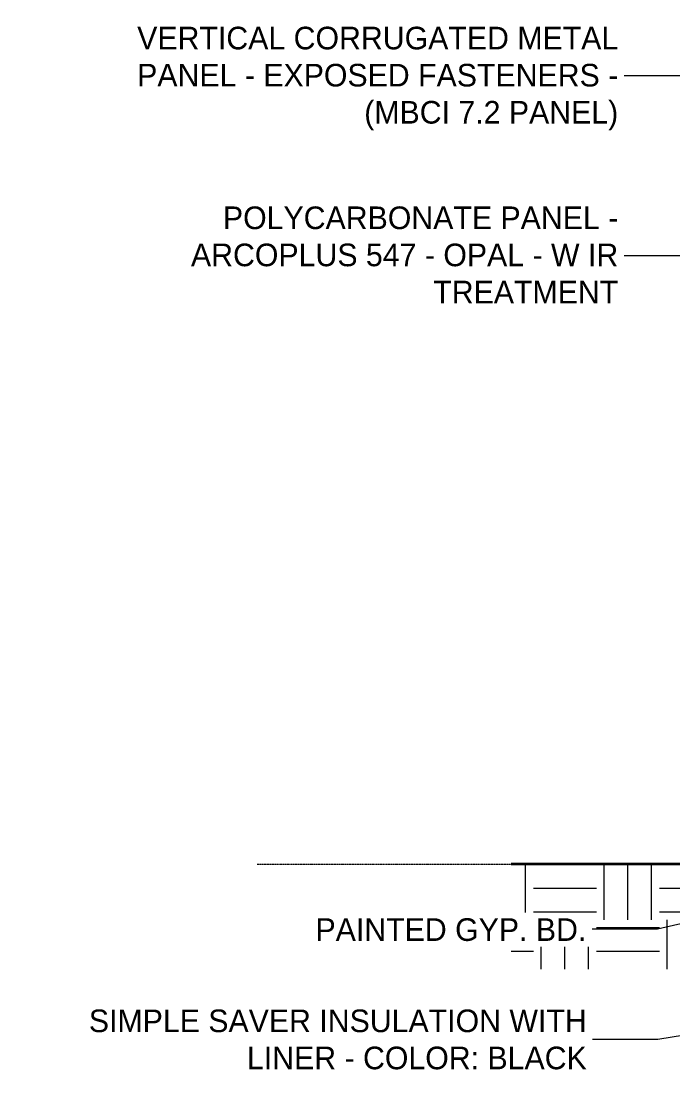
# Model space of a CAD drawing. Header units: inches. Extents: x 21408 to 98131, y -290 to 853.
# Drawn here: x 26875 to 27372, y -161 to 643 of the extents above; entities that cross this region are included whole.
import ezdxf

# ---------------------------------------------------------------- set-up
doc = ezdxf.new("R2010")
doc.units = ezdxf.units.IN
doc.header["$MEASUREMENT"] = 0
doc.linetypes.add('Grid Line 1_2_', pattern=[0.875, 0.5, -0.125, 0.125, -0.125])
for name, color, linetype, lineweight in [('A-ANNO-IDEN', 131, 'Continuous', 9), ('A-FLOR-LEVL', 51, 'Continuous', 9), ('C-TOPO', 7, 'Continuous', 9)]:
    doc.layers.add(name, color=color, linetype=linetype, lineweight=lineweight)
doc.styles.add('Century Gothic', font='GOTHIC.TTF', dxfattribs={"height": 17.245342})

msp = doc.modelspace()

# ---------------------------------------------------------------- hatches: boundary and pattern name
at = {"layer": 'C-TOPO'}
h = msp.add_hatch(dxfattribs=at)
h.set_pattern_fill('FP_17', color=256, style=0, pattern_type=2)
h.set_pattern_definition([(0, (22033.27, 107.706), (48, 48), [48, -48]), (0, (22033.27, 125.706), (48, 48), [48, -48]), (0, (22033.27, 143.706), (48, 48), [48, -48]), (90, (22039.27, 149.706), (-48, 48), [48, -48]), (90, (22057.27, 149.706), (-48, 48), [48, -48]), (90, (22075.27, 149.706), (-48, 48), [48, -48])])
h.paths.add_polyline_path([(29695.76, -79.81), (29727.22, -79.81), (29727.22, 0), (29494.15, 0), (29494.15, -36), (29497.15, -36), (29497.15, -48), (29479.15, -48), (29479.15, -36), (29484.15, -36), (29484.15, -6), (27592.9, -6), (27592.9, -36), (27597.9, -36), (27597.9, -48), (27579.9, -48), (27579.9, -36), (27582.9, -36), (27582.9, 0), (27248.44, 0), (27248.44, -79.81), (29615, -79.81)], flags=0)
h.paths.add_polyline_path([(29244.95, -24), (29228.95, -24), (29228.95, -12), (29244.95, -12)], flags=0)

# ---------------------------------------------------------------- linework, layer by layer
at = {"layer": 'A-ANNO-IDEN', "color": 153}
for p, q in [((27384.21, 600.83), (27330, 600.83)), ((27384.21, 463.83), (27330, 463.83)), ((27690.91, 27.68), (27359.9, -49.53)), ((28274.83, 22.42), (27360.21, -133.64)), ((27359.9, -49.53), (27305.69, -49.53)), ((27360.21, -133.64), (27306, -133.64))]:
    msp.add_line(p, q, dxfattribs=at)
at = {"layer": 'A-FLOR-LEVL', "linetype": 'Grid Line 1_2_'}
msp.add_line((27054.94, 0), (30354.24, 0), dxfattribs=at)
at = {"layer": 'C-TOPO', "lineweight": 35}
for p, q in [((27256.44, 0), (27248.44, 0)), ((27582.9, 0), (27256.44, 0))]:
    msp.add_line(p, q, dxfattribs=at)
at = {"layer": 'C-TOPO'}
for q in [(27248.44, 0), (27582.9, 0)]:
    msp.add_line((27256.44, 0), q, dxfattribs=at)

# ---------------------------------------------------------------- next in the draw order: texts
at = {"layer": 'A-ANNO-IDEN', "char_height": 17.2453, "attachment_point": 3, "line_spacing_factor": 0.984117, "style": 'Century Gothic', "bg_fill": 3, "box_fill_scale": 1.25, "bg_fill_color": 0, "bg_fill_transparency": 0}
for s, insert, width in [('VERTICAL CORRUGATED METAL\\PPANEL - EXPOSED FASTENERS -\\P(MBCI 7.2 PANEL)', (27330, 638.36), 425.736), ('POLYCARBONATE PANEL -\\PARCOPLUS 547 - OPAL - W IR\\PTREATMENT', (27330, 501.36), 387.936), ('PAINTED GYP. BD.', (27305.69, -41.14), 240.192), ('SIMPLE SAVER INSULATION WITH\\PLINER - COLOR: BLACK', (27306, -110.68), 426.6)]:
    msp.add_mtext(s, dxfattribs=dict(at, insert=insert, width=width))

doc.saveas('drawing.dxf')
